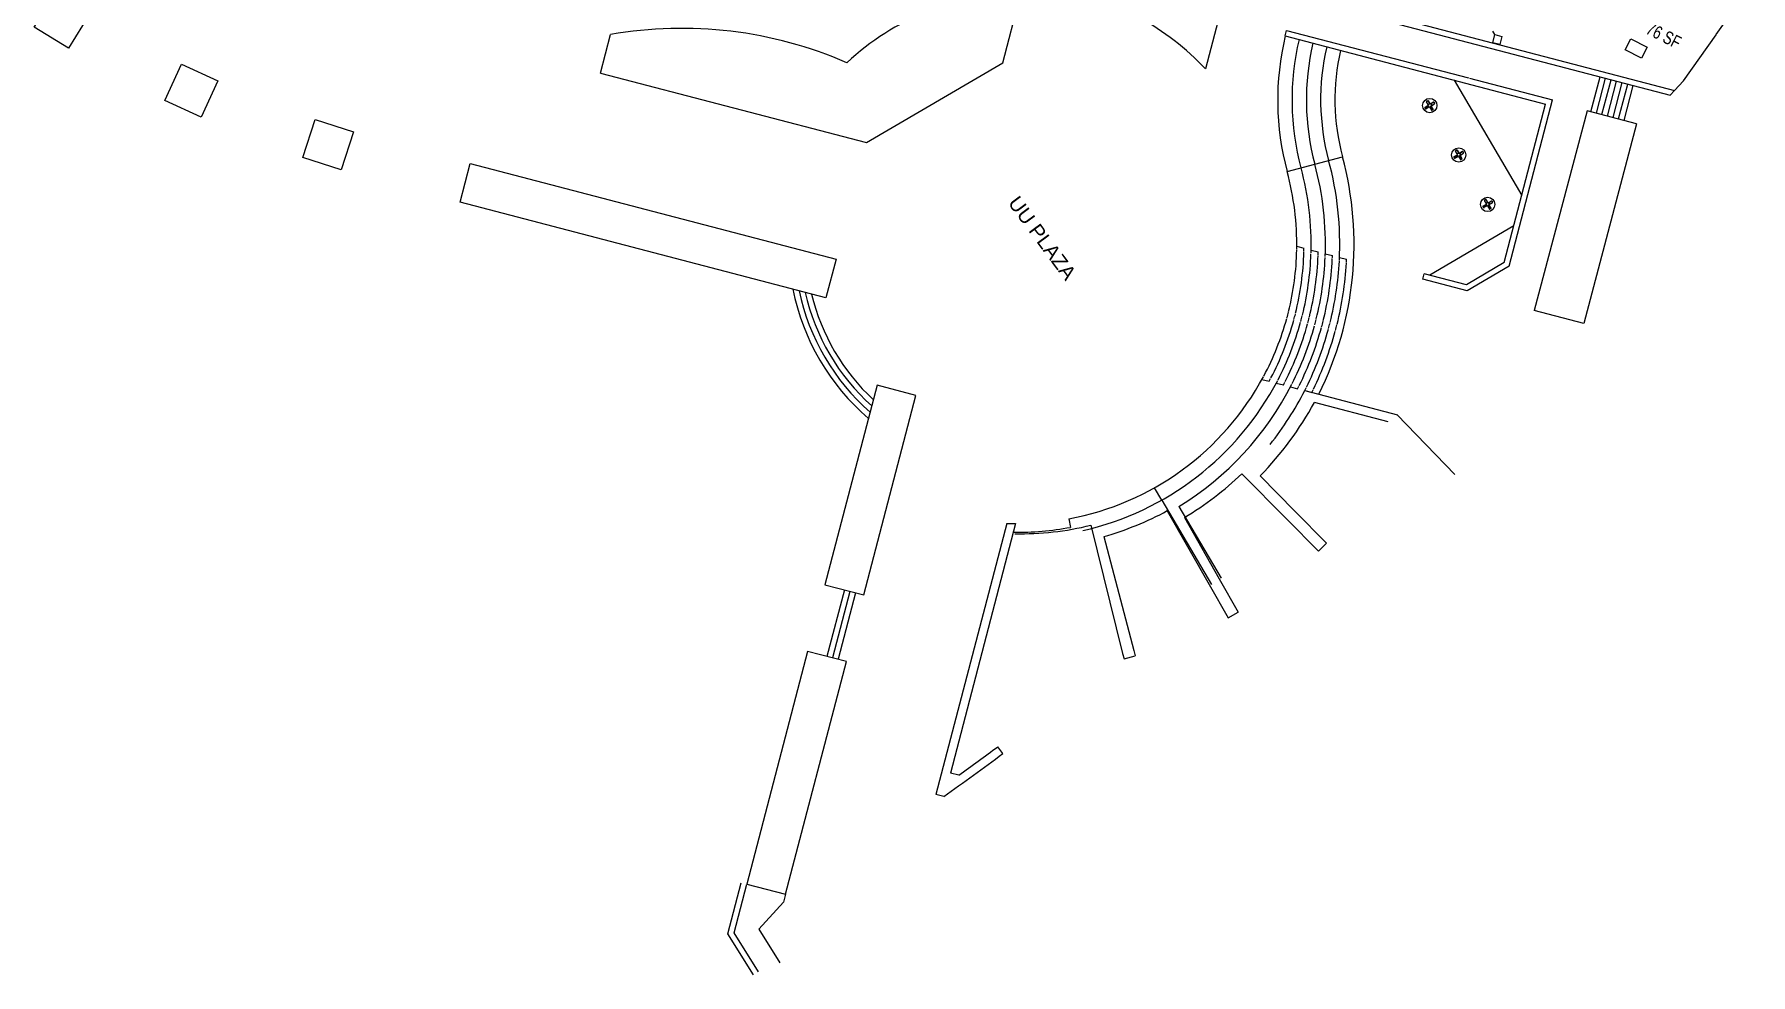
# Model space of a CAD drawing. Header units: inches. Extents: x 69217300 to 69222609, y 27669241 to 27675134.
# Drawn here: x 69218076 to 69221672, y 27669241 to 27671211 of the extents above; entities that cross this region are included whole.
import ezdxf
from ezdxf.enums import TextEntityAlignment as Align

# ---------------------------------------------------------------- set-up
doc = ezdxf.new("R2010")
doc.units = ezdxf.units.IN
doc.header["$LTSCALE"] = 25
doc.header["$MEASUREMENT"] = 0
for name, color, linetype in [('A-IDEN-TEXT', 4, 'CONTINUOUS'), ('A-SITE', 3, 'CONTINUOUS'), ('A-WALL', 5, 'CONTINUOUS'), ('AREA-TEXT', 3, 'CONTINUOUS')]:
    doc.layers.add(name, color=color, linetype=linetype)
doc.styles.add('Annotative', font='arial.ttf')
doc.styles.add('CP_AREA', font='arial.ttf', dxfattribs={"height": 15})

msp = doc.modelspace()

# ---------------------------------------------------------------- linework, layer by layer
at = {"layer": 'A-SITE'}
for p, q in [((69220105.3, 27671151), (69220142.4, 27671292.8)), ((69220718, 27671288.5), (69221503.3, 27671083.2)), ((69220721.1, 27671300.1), (69221512.6, 27671093.2)), ((69219262.5, 27671129.5), (69219283.6, 27671210.2)), ((69220696.8, 27671207.2), (69220699.8, 27671218.8)), ((69220696.8, 27671207.2), (69221242.5, 27671064.6)), ((69220699.8, 27671218.8), (69221080.7, 27671119.3)), ((69220699.8, 27671218.8), (69221080.7, 27671119.3)), ((69221136.3, 27671210.2), (69221132, 27671217.5)), ((69219262.5, 27671129.5), (69219819.8, 27670983.8)), ((69219819.8, 27670983.8), (69220105.3, 27671151)), ((69221337.3, 27671048.6), (69221356.4, 27671121.6)), ((69221050.9, 27671114.7), (69221192.4, 27670873)), ((69221082.7, 27671118.8), (69221257.1, 27671073.2)), ((69221082.7, 27671118.8), (69221257.1, 27671073.2)), ((69221348.9, 27671045.5), (69221368, 27671118.6)), ((69221360.5, 27671042.5), (69221379.6, 27671115.6)), ((69221372.1, 27671039.4), (69221391.2, 27671112.5)), ((69221383.7, 27671036.3), (69221402.8, 27671109.5)), ((69221395.3, 27671033.3), (69221414.5, 27671106.5)), ((69221406.9, 27671030.2), (69221426.1, 27671103.4)), ((69221512.6, 27671093.2), (69221503.3, 27671083.2)), ((69220989.6, 27671057), (69220990.9, 27671054.9)), ((69220989.9, 27671058.1), (69220995.5, 27671061.4)), ((69220989.9, 27671057.2), (69220991.2, 27671055.1)), ((69220990.1, 27671057.7), (69220995.7, 27671061)), ((69220997.3, 27671058.2), (69220991.7, 27671054.9)), ((69220997.5, 27671057.9), (69220991.9, 27671054.6)), ((69220996.1, 27671063.7), (69220992.8, 27671069.3)), ((69220995.2, 27671071.6), (69220993.1, 27671070.4)), ((69220996.4, 27671063.9), (69220993.1, 27671069.5)), ((69220995.5, 27671071.3), (69220993.3, 27671070.1)), ((69220995.9, 27671071.2), (69220999.2, 27671065.6)), ((69220996.2, 27671060.9), (69220997.5, 27671058.7)), ((69220996.3, 27671071.4), (69220999.6, 27671065.8)), ((69220996.5, 27671061.1), (69220997.8, 27671058.9)), ((69220999.1, 27671065.1), (69220997, 27671063.8)), ((69220999.3, 27671064.7), (69220997.1, 27671063.5)), ((69220999.9, 27671057.3), (69221003.2, 27671051.7)), ((69221002.3, 27671059.6), (69221000.2, 27671058.3)), ((69221000.2, 27671057.5), (69221003.5, 27671051.9)), ((69221002.5, 27671059.3), (69221000.3, 27671058)), ((69221001.7, 27671064.1), (69221002.9, 27671062)), ((69221007.6, 27671068.4), (69221002, 27671065.2)), ((69221002, 27671064.3), (69221003.3, 27671062.1)), ((69221007.8, 27671068.1), (69221002.1, 27671064.8)), ((69221006.3, 27671053.5), (69221003, 27671059.1)), ((69221006.6, 27671053.7), (69221003.3, 27671059.3)), ((69221003.8, 27671062), (69221009.4, 27671065.3)), ((69221004, 27671061.7), (69221009.6, 27671065)), ((69221006.2, 27671053), (69221004, 27671051.7)), ((69221006.4, 27671052.7), (69221004.2, 27671051.4)), ((69221008.3, 27671068), (69221009.5, 27671065.8)), ((69221008.6, 27671068.2), (69221009.9, 27671066)), ((69221155.7, 27670732.7), (69221242.5, 27671064.6)), ((69221166.1, 27670724.9), (69221257.1, 27671073.2)), ((69221166.1, 27670724.9), (69221257.1, 27671073.2)), ((69221329.2, 27671050.7), (69221218.7, 27670632.4)), ((69221432.8, 27671023.4), (69221329.2, 27671050.7)), ((69221432.8, 27671023.4), (69221322.2, 27670605)), ((69220701, 27670923.2), (69220816.8, 27670954.4)), ((69221050.3, 27670953.5), (69221051.6, 27670951.4)), ((69221050.6, 27670954.5), (69221056.2, 27670957.8)), ((69221050.6, 27670953.7), (69221051.9, 27670951.6)), ((69221050.8, 27670954.2), (69221056.4, 27670957.5)), ((69221058, 27670954.7), (69221052.4, 27670951.4)), ((69221058.2, 27670954.4), (69221052.6, 27670951.1)), ((69221056.8, 27670960.2), (69221053.5, 27670965.8)), ((69221056, 27670968.1), (69221053.8, 27670966.9)), ((69221057.2, 27670960.4), (69221053.9, 27670966)), ((69221056.2, 27670967.8), (69221054, 27670966.5)), ((69221056.7, 27670967.7), (69221060, 27670962.1)), ((69221056.9, 27670957.4), (69221058.2, 27670955.2)), ((69221057, 27670967.9), (69221060.3, 27670962.3)), ((69221057.2, 27670957.6), (69221058.5, 27670955.4)), ((69221059.8, 27670961.6), (69221057.7, 27670960.3)), ((69221060, 27670961.2), (69221057.9, 27670960)), ((69221060.6, 27670953.8), (69221063.9, 27670948.2)), ((69221063, 27670956.1), (69221060.9, 27670954.8)), ((69221060.9, 27670954), (69221064.2, 27670948.4)), ((69221063.2, 27670955.8), (69221061.1, 27670954.5)), ((69221062.4, 27670960.6), (69221063.7, 27670958.5)), ((69221068.3, 27670964.9), (69221062.7, 27670961.6)), ((69221062.7, 27670960.8), (69221064, 27670958.6)), ((69221068.5, 27670964.6), (69221062.9, 27670961.3)), ((69221067, 27670950), (69221063.7, 27670955.6)), ((69221067.3, 27670950.2), (69221064.1, 27670955.8)), ((69221064.5, 27670958.5), (69221070.1, 27670961.8)), ((69221064.7, 27670958.2), (69221070.3, 27670961.5)), ((69221066.9, 27670949.5), (69221064.7, 27670948.2)), ((69221067.1, 27670949.2), (69221064.9, 27670947.9)), ((69221069, 27670964.5), (69221070.3, 27670962.3)), ((69221069.3, 27670964.7), (69221070.6, 27670962.5)), ((69221111.1, 27670850), (69221112.3, 27670847.9)), ((69221111.3, 27670851), (69221116.9, 27670854.3)), ((69221111.4, 27670850.2), (69221112.6, 27670848.1)), ((69221111.5, 27670850.7), (69221117.1, 27670854)), ((69221118.8, 27670851.2), (69221113.2, 27670847.9)), ((69221118.9, 27670850.9), (69221113.3, 27670847.6)), ((69221117.6, 27670856.7), (69221114.3, 27670862.3)), ((69221116.7, 27670864.6), (69221114.5, 27670863.4)), ((69221117.9, 27670856.9), (69221114.6, 27670862.5)), ((69221116.9, 27670864.3), (69221114.7, 27670863)), ((69221117.4, 27670864.2), (69221120.7, 27670858.6)), ((69221117.6, 27670853.9), (69221118.9, 27670851.7)), ((69221117.7, 27670864.4), (69221121, 27670858.8)), ((69221118, 27670854.1), (69221119.2, 27670851.9)), ((69221120.6, 27670858.1), (69221118.4, 27670856.8)), ((69221120.7, 27670857.7), (69221118.6, 27670856.5)), ((69221121.3, 27670850.3), (69221124.6, 27670844.7)), ((69221123.7, 27670852.6), (69221121.6, 27670851.3)), ((69221121.7, 27670850.5), (69221124.9, 27670844.9)), ((69221124, 27670852.3), (69221121.8, 27670851)), ((69221123.1, 27670857.1), (69221124.4, 27670854.9)), ((69221129, 27670861.4), (69221123.4, 27670858.1)), ((69221123.4, 27670857.3), (69221124.7, 27670855.1)), ((69221129.2, 27670861.1), (69221123.6, 27670857.8)), ((69221127.7, 27670846.5), (69221124.5, 27670852.1)), ((69221128.1, 27670846.7), (69221124.8, 27670852.3)), ((69221125.2, 27670855), (69221130.8, 27670858.3)), ((69221125.4, 27670854.7), (69221131, 27670858)), ((69221127.6, 27670846), (69221125.5, 27670844.7)), ((69221127.8, 27670845.7), (69221125.6, 27670844.4)), ((69221129.7, 27670861), (69221131, 27670858.8)), ((69221130, 27670861.1), (69221131.3, 27670859)), ((69220721.1, 27670766.8), (69220736.1, 27670762.8)), ((69220751, 27670758.9), (69220766, 27670755)), ((69220780.9, 27670751.1), (69220795.7, 27670747.3)), ((69220810.6, 27670743.4), (69220825.5, 27670739.5)), ((69220985.3, 27670697.7), (69220988.3, 27670709.3)), ((69221322.2, 27670605), (69221218.7, 27670632.4)), ((69220648.2, 27670488), (69220663.2, 27670484.1)), ((69220678.1, 27670480.1), (69220693, 27670476.2)), ((69220707.9, 27670472.3), (69220722.8, 27670468.4)), ((69220737.7, 27670464.5), (69220752.5, 27670460.6)), ((69220737.8, 27670464.7), (69220931.9, 27670414)), ((69220912.6, 27670398.8), (69220758.1, 27670439.6)), ((69220931.4, 27670413.9), (69221052.1, 27670288.7)), ((69220438.2, 27670235.2), (69220423, 27670261)), ((69220606.2, 27670290.4), (69220700.3, 27670195.3)), ((69220644.4, 27670285.9), (69220717.4, 27670212.1)), ((69220438.2, 27670235.2), (69220542.7, 27670058.1)), ((69220113.6, 27670186.3), (69219965.2, 27669618.5)), ((69220449.9, 27670213), (69220537.9, 27670058.7)), ((69220474.1, 27670221.5), (69220562.7, 27670071.4)), ((69220485.6, 27670198.8), (69220558.7, 27670070.5)), ((69220700.3, 27670195.3), (69220766.6, 27670128.3)), ((69220717.4, 27670212.1), (69220783.7, 27670145.2)), ((69220132.1, 27670185.9), (69219995.5, 27669663.4)), ((69220289.7, 27670182.5), (69220356.3, 27669914.1)), ((69220316.9, 27670158.7), (69220379.5, 27669920.2)), ((69220783.7, 27670145.2), (69220766.6, 27670128.3)), ((69219773.4, 27670047.1), (69219736.9, 27669907.7)), ((69219785, 27670044), (69219748.5, 27669904.7)), ((69220537.9, 27670058.7), (69220577.7, 27669988.8)), ((69220558.7, 27670070.5), (69220598.6, 27670000.7)), ((69219796.6, 27670041), (69219760.2, 27669901.7)), ((69219796.6, 27670041), (69219760.2, 27669901.7)), ((69220577.7, 27669988.8), (69220598.6, 27670000.7)), ((69220356.3, 27669914.1), (69220359.2, 27669903)), ((69220359.2, 27669903), (69220382.4, 27669909.1)), ((69220379.5, 27669920.2), (69220382.4, 27669909.1)), ((69220105.5, 27669704.2), (69220094.8, 27669718.7)), ((69220013, 27669658.8), (69219995.5, 27669663.4)), ((69219981.7, 27669614.2, 4227.3), (69219965.2, 27669618.5)), ((69219650.1, 27669409.5), (69219645.9, 27669393.3)), ((69219645.9, 27669393.3), (69219594, 27669336.8)), ((69219594, 27669336.8), (69219638.1, 27669266.3))]:
    msp.add_line(p, q, dxfattribs=at)
for points in [[(69220390.5, 27671245.4), (69220440.2, 27671435.6), (69220596.9, 27671394.6), (69220529.9, 27671138.1, 0.082238), (69220390.5, 27671245.4)], [(69220696.9, 27671207.2, 0.125226), (69220701, 27670923.2)], [(69220813, 27671176.8, 0.123834), (69220816.8, 27670954.4)], [(69220767.4, 27670457, 0.183225), (69220816.8, 27670954.4)], [(69220733, 27670622.6, 0.052963), (69220750.8, 27670751.2)], [(69220729.6, 27670609.5, 0.004879), (69220732.7, 27670621.1)], [(69220681.8, 27670487.1, 0.052963), (69220729.2, 27670608.1, 0.052963)], [(69220243.3, 27670195.8, 0.226981), (69220651.3, 27670493.5)], [(69220243.3, 27670195.8, 0.226981), (69220651.3, 27670493.5)], [(69220272.9, 27670171.3, 0.2196), (69220681.1, 27670485.8, 0.2196)], [(69220665.4, 27670351.9, 0.049856), (69220737.8, 27670464.7)]]:
    msp.add_lwpolyline(points, format="xyb", dxfattribs=at)
for points in [[(69221599.6, 27671210.1), (69221672, 27671312.5)], [(69221503.3, 27671083.2), (69221512.6, 27671093.2), (69221531, 27671113), (69221565.3, 27671161.5), (69221599.4, 27671209.8)], [(69221175.7, 27670809.2), (69221000, 27670706.3)], [(69221155.7, 27670732.7), (69221076.4, 27670686.3), (69220988.3, 27670709.3)], [(69221166.1, 27670724.9), (69221078.2, 27670673.4), (69220985.3, 27670697.7)], [(69221166.1, 27670724.9), (69221078.2, 27670673.4), (69220985.3, 27670697.7)], [(69219732.7, 27670057.7), (69219814, 27670036.4), (69219923.2, 27670454.4), (69219842, 27670475.6), (69219732.7, 27670057.7)], [(69220243.3, 27670195.8), (69220247, 27670178.1)], [(69219696.3, 27669918.4), (69219568.8, 27669430.8), (69219650.1, 27669409.5), (69219777.6, 27669897.1), (69219696.3, 27669918.4)], [(69219583, 27669241.2), (69219529.3, 27669327.1), (69219557.2, 27669433.8)], [(69219593.2, 27669247.5), (69219542.3, 27669329.1), (69219568.8, 27669430.8)]]:
    msp.add_lwpolyline(points, dxfattribs=at)
for points in [[(69218120.8, 27671297), (69218192.1, 27671252.7), (69218147.8, 27671181.3), (69218076.4, 27671225.6)], [(69218120.8, 27671297), (69218192.1, 27671252.7), (69218147.8, 27671181.3), (69218076.4, 27671225.6)], [(69221136.3, 27671210.2), (69221150.8, 27671206.4), (69221146.3, 27671189), (69221131.8, 27671192.8)], [(69218385, 27671148.4), (69218461.1, 27671112.9), (69218425.7, 27671036.8), (69218349.5, 27671072.2)], [(69218385, 27671148.4), (69218461.1, 27671112.9), (69218425.7, 27671036.8), (69218349.5, 27671072.2)], [(69218665.1, 27671032.4), (69218745, 27671006.4), (69218718.9, 27670926.5), (69218639, 27670952.6)], [(69218665.1, 27671032.4), (69218745, 27671006.4), (69218718.9, 27670926.5), (69218639, 27670952.6)], [(69218989.8, 27670940.3), (69219756, 27670740), (69219734.8, 27670658.7), (69218968.5, 27670859)]]:
    msp.add_lwpolyline(points, close=True, dxfattribs=at)
for centre in [(69220999.7, 27671061.5), (69221060.4, 27670958), (69221121, 27670854.4)]:
    msp.add_circle(centre, 15, dxfattribs=at)
for centre, radius, start, end in [((69220136.2, 27670770.8), 522, 89.3185, 133.2285), ((69219433.2, 27670359.2), 864, 66.4345, 99.9748), ((69221257.1, 27671073.2), 576, 166.5443, 195.0954), ((69221257.1, 27671073.2), 546, 166.6099, 195.0954), ((69221257.1, 27671073.2), 516, 166.6831, 195.0954), ((69221257.1, 27671073.2), 486, 166.7654, 195.0954), ((69220990.3, 27671057.4), 0.75, 120.5171, 210.5171), ((69220990.3, 27671057.4), 0.375, 120.5171, 210.5171), ((69220991.5, 27671055.3), 0.75, 210.5171, 300.5171), ((69220991.5, 27671055.3), 0.375, 210.5171, 300.5171), ((69220993.5, 27671069.7), 0.75, 120.442, 210.442), ((69220993.5, 27671069.7), 0.375, 120.442, 210.442), ((69220995.6, 27671071), 0.75, 30.442, 120.442), ((69220995.6, 27671071), 0.375, 30.442, 120.442), ((69220995.9, 27671060.7), 0.75, 30.5171, 120.5171), ((69220995.9, 27671060.7), 0.375, 30.5171, 120.5171), ((69220996.8, 27671064.1), 0.75, 210.442, 300.442), ((69220996.8, 27671064.1), 0.375, 210.442, 300.442), ((69220997.1, 27671058.6), 0.375, 300.5171, 30.5171), ((69220997.1, 27671058.6), 0.75, 300.5171, 30.5171), ((69220998.9, 27671065.4), 0.375, 300.442, 30.442), ((69220998.9, 27671065.4), 0.75, 300.442, 30.442), ((69221000.5, 27671057.7), 0.75, 120.3505, 210.3505), ((69221000.5, 27671057.7), 0.375, 120.3505, 210.3505), ((69221002.3, 27671064.5), 0.75, 120.2754, 210.2754), ((69221002.3, 27671064.5), 0.375, 120.2754, 210.2754), ((69221002.7, 27671058.9), 0.75, 30.3505, 120.3505), ((69221002.7, 27671058.9), 0.375, 30.3505, 120.3505), ((69221003.6, 27671062.3), 0.75, 210.2754, 300.2754), ((69221003.8, 27671052.1), 0.75, 210.3505, 300.3505), ((69221003.6, 27671062.3), 0.375, 210.2754, 300.2754), ((69221003.8, 27671052.1), 0.375, 210.3505, 300.3505), ((69221006, 27671053.3), 0.375, 300.3505, 30.3505), ((69221006, 27671053.3), 0.75, 300.3505, 30.3505), ((69221007.9, 27671067.8), 0.75, 30.2754, 120.2754), ((69221007.9, 27671067.8), 0.375, 30.2754, 120.2754), ((69221009.2, 27671065.6), 0.375, 300.2754, 30.2754), ((69221009.2, 27671065.6), 0.75, 300.2754, 30.2754), ((69220136.2, 27670770.8), 675, 357.1481, 15.0954), ((69221051, 27670953.9), 0.75, 120.5171, 210.5171), ((69221051, 27670953.9), 0.375, 120.5171, 210.5171), ((69221052.3, 27670951.7), 0.75, 210.5171, 300.5171), ((69221052.3, 27670951.7), 0.375, 210.5171, 300.5171), ((69221054.2, 27670966.2), 0.75, 120.442, 210.442), ((69221054.2, 27670966.2), 0.375, 120.442, 210.442), ((69221056.3, 27670967.5), 0.75, 30.442, 120.442), ((69221056.3, 27670967.5), 0.375, 30.442, 120.442), ((69221056.6, 27670957.2), 0.75, 30.5171, 120.5171), ((69221056.6, 27670957.2), 0.375, 30.5171, 120.5171), ((69221057.5, 27670960.6), 0.75, 210.442, 300.442), ((69221057.5, 27670960.6), 0.375, 210.442, 300.442), ((69221057.9, 27670955), 0.375, 300.5171, 30.5171), ((69221057.9, 27670955), 0.75, 300.5171, 30.5171), ((69221059.6, 27670961.9), 0.375, 300.442, 30.442), ((69221059.6, 27670961.9), 0.75, 300.442, 30.442), ((69221061.3, 27670954.2), 0.75, 120.3505, 210.3505), ((69221061.3, 27670954.2), 0.375, 120.3505, 210.3505), ((69221063, 27670961), 0.75, 120.2754, 210.2754), ((69221063, 27670961), 0.375, 120.2754, 210.2754), ((69221063.4, 27670955.4), 0.75, 30.3505, 120.3505), ((69221063.4, 27670955.4), 0.375, 30.3505, 120.3505), ((69221064.3, 27670958.8), 0.75, 210.2754, 300.2754), ((69221064.5, 27670948.6), 0.75, 210.3505, 300.3505), ((69221064.3, 27670958.8), 0.375, 210.2754, 300.2754), ((69221064.5, 27670948.6), 0.375, 210.3505, 300.3505), ((69221066.7, 27670949.8), 0.375, 300.3505, 30.3505), ((69221066.7, 27670949.8), 0.75, 300.3505, 30.3505), ((69221068.7, 27670964.3), 0.75, 30.2754, 120.2754), ((69221068.7, 27670964.3), 0.375, 30.2754, 120.2754), ((69221069.9, 27670962.1), 0.375, 300.2754, 30.2754), ((69221069.9, 27670962.1), 0.75, 300.2754, 30.2754), ((69220136.2, 27670770.8), 585, 358.9959, 15.0954), ((69220136.2, 27670770.8), 615, 358.3183, 15.0954), ((69220136.2, 27670770.8), 645, 357.7053, 15.0954), ((69221111.7, 27670850.4), 0.75, 120.5171, 210.5171), ((69221111.7, 27670850.4), 0.375, 120.5171, 210.5171), ((69221113, 27670848.2), 0.75, 210.5171, 300.5171), ((69221113, 27670848.2), 0.375, 210.5171, 300.5171), ((69221114.9, 27670862.7), 0.75, 120.442, 210.442), ((69221114.9, 27670862.7), 0.375, 120.442, 210.442), ((69221117.1, 27670864), 0.75, 30.442, 120.442), ((69221117.1, 27670864), 0.375, 30.442, 120.442), ((69221117.3, 27670853.7), 0.75, 30.5171, 120.5171), ((69221117.3, 27670853.7), 0.375, 30.5171, 120.5171), ((69221118.2, 27670857.1), 0.75, 210.442, 300.442), ((69221118.2, 27670857.1), 0.375, 210.442, 300.442), ((69221118.6, 27670851.5), 0.375, 300.5171, 30.5171), ((69221118.6, 27670851.5), 0.75, 300.5171, 30.5171), ((69221120.4, 27670858.4), 0.375, 300.442, 30.442), ((69221120.4, 27670858.4), 0.75, 300.442, 30.442), ((69221122, 27670850.7), 0.75, 120.3505, 210.3505), ((69221122, 27670850.7), 0.375, 120.3505, 210.3505), ((69221123.8, 27670857.5), 0.75, 120.2754, 210.2754), ((69221123.8, 27670857.5), 0.375, 120.2754, 210.2754), ((69221124.1, 27670851.9), 0.75, 30.3505, 120.3505), ((69221124.1, 27670851.9), 0.375, 30.3505, 120.3505), ((69221125, 27670855.3), 0.75, 210.2754, 300.2754), ((69221125.3, 27670845.1), 0.75, 210.3505, 300.3505), ((69221125, 27670855.3), 0.375, 210.2754, 300.2754), ((69221125.3, 27670845.1), 0.375, 210.3505, 300.3505), ((69221127.4, 27670846.3), 0.375, 300.3505, 30.3505), ((69221127.4, 27670846.3), 0.75, 300.3505, 30.3505), ((69221129.4, 27670860.8), 0.75, 30.2754, 120.2754), ((69221129.4, 27670860.8), 0.375, 30.2754, 120.2754), ((69221130.6, 27670858.6), 0.375, 300.2754, 30.2754), ((69221130.6, 27670858.6), 0.75, 300.2754, 30.2754), ((69220136.2, 27670770.8), 600, 358.6484, 359.2379), ((69220136.2, 27670770.8), 585, 346.0851, 358.8447), ((69220136.2, 27670770.8), 600, 346.0668, 358.5012), ((69220136.2, 27670770.8), 630, 346.0326, 357.8645), ((69220136.2, 27670770.8), 645, 346.0168, 357.5689), ((69220136.2, 27670770.8), 630, 358.0043, 358.5642), ((69220136.2, 27670770.8), 660, 346.0016, 357.2871), ((69220136.2, 27670770.8), 675, 345.9872, 357.0181), ((69220136.2, 27670770.8), 660, 357.4202, 357.9534), ((69220136.2, 27670770.8), 690, 345.9733, 356.761), ((69220136.2, 27670770.8), 690, 356.8881, 357.397), ((69220136.2, 27670770.8), 480, 191.295, 229.406), ((69220136.2, 27670770.8), 468, 192.012, 228.689), ((69220136.2, 27670770.8), 456, 192.7716, 227.9294), ((69220136.2, 27670770.8), 444, 193.578, 227.1231), ((69220136.2, 27670770.8), 585, 344.7628, 345.9382), ((69220136.2, 27670770.8), 600, 344.7775, 345.9235), ((69220136.2, 27670770.8), 585, 331.8563, 344.6159), ((69220136.2, 27670770.8), 600, 332.1998, 344.6342), ((69220136.2, 27670770.8), 630, 332.8365, 344.6684), ((69220136.2, 27670770.8), 645, 333.1321, 344.6842), ((69220136.2, 27670770.8), 660, 333.4139, 344.6994), ((69220136.2, 27670770.8), 675, 333.683, 344.7138), ((69220136.2, 27670770.8), 630, 344.8048, 345.8962), ((69220136.2, 27670770.8), 690, 333.9401, 344.7277), ((69220136.2, 27670770.8), 645, 344.8175, 345.8835), ((69220136.2, 27670770.8), 660, 344.8296, 345.8714), ((69220136.2, 27670770.8), 675, 344.8412, 345.8598), ((69220136.2, 27670770.8), 690, 344.8522, 345.8488), ((69220136.2, 27670770.8), 645, 301.6001, 332.9957), ((69220136.2, 27670770.8), 600, 331.4477, 332.0526), ((69220136.2, 27670770.8), 630, 332.1191, 332.6967), ((69220136.2, 27670770.8), 660, 332.7278, 333.2808), ((69220142.6, 27670776), 701.4, 315.682, 331.3444), ((69220136.2, 27670770.8), 675, 333.0114, 333.5529), ((69220136.2, 27670770.8), 690, 333.304, 333.813), ((69220142.6, 27670776), 671.4, 300.7252, 313.6776), ((69220136.2, 27670770.8), 585, 267.7893, 269.6014), ((69220142.6, 27670776), 641.4, 285.7741, 298.6292), ((69220136.2, 27670770.8), 603, 269.1674, 280.5752), ((69220142.6, 27670776), 611.4, 268.8557, 283.9277), ((69215560.2, 27675827.6, 4227.3), 7626, 305.43558, 306.58606), ((69215551, 27675843.2), 7626, 305.8098, 306.57127)]:
    msp.add_arc(centre, radius, start, end, dxfattribs=at)
at = {"layer": 'A-WALL'}
msp.add_lwpolyline([(69221421, 27671201), (69221454.9, 27671183.9), (69221443.2, 27671160.7), (69221409.3, 27671177.8)], close=True, dxfattribs=at)

# ---------------------------------------------------------------- texts
at = {"layer": 'A-IDEN-TEXT', "style": 'Annotative'}
msp.add_text('UU PLAZA', height=30, rotation=306.5525, dxfattribs=at).set_placement((69220187.8, 27670783.9), align=Align.MIDDLE)
at = {"layer": 'AREA-TEXT', "style": 'CP_AREA', "width": 0.75}
msp.add_text('76 SF', height=27, rotation=333.1225, dxfattribs=at).set_placement((69221489.8, 27671208.3), align=Align.MIDDLE_CENTER)

doc.saveas('drawing.dxf')
